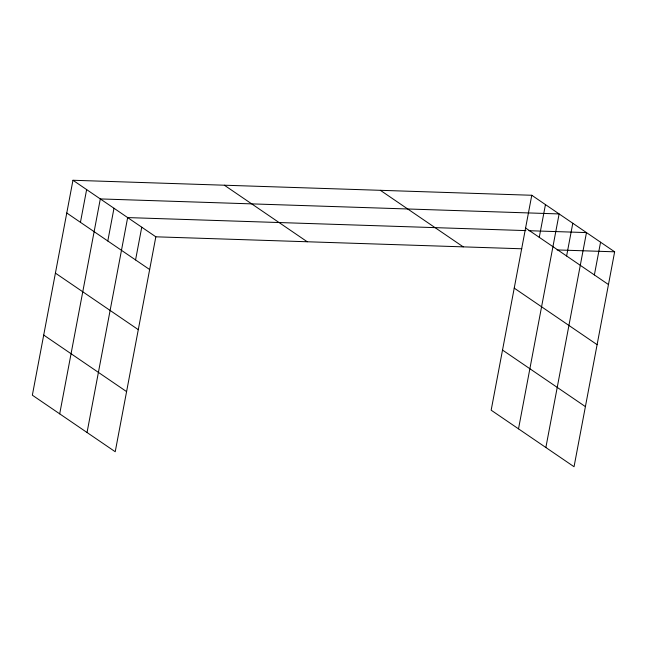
<?xml version="1.0" encoding="UTF-8"?>
<svg xmlns="http://www.w3.org/2000/svg" width="647" height="647" viewBox="0 0 647 647"><rect width="100%" height="100%" fill="white"/><g stroke="black" fill="none" stroke-linecap="round" stroke-linejoin="round"><path stroke-width="0.97" d="M72.957 180.262L32.35 395.188L115.223 451.735L155.838 236.81L72.957 180.262L531.777 195.265L614.65 251.812L574.043 466.738L491.162 410.19L531.777 195.265M80.446 222.333L86.633 189.595M59.702 413.845L100.309 198.928L559.121 213.931L518.514 428.848M107.798 240.991L113.985 208.253M87.046 432.503L127.661 217.586L525.906 230.607M135.563 259.932L141.75 227.194M539.266 237.336L545.453 204.598M566.61 255.994L572.797 223.255M545.866 447.514L586.473 232.588L528.939 230.704M594.375 274.935L600.562 242.204M155.838 236.81L521.789 248.78M557.116 249.928L614.65 251.812M525.59 228.003L608.463 284.551M380.363 190.315L463.244 246.863M514.228 288.125L597.108 344.673M502.525 350.067L585.398 406.615M224.372 185.22L307.244 241.76M66.778 213L149.651 269.548M55.416 273.123L138.288 329.663M43.713 335.065L126.586 391.613"/></g></svg>
